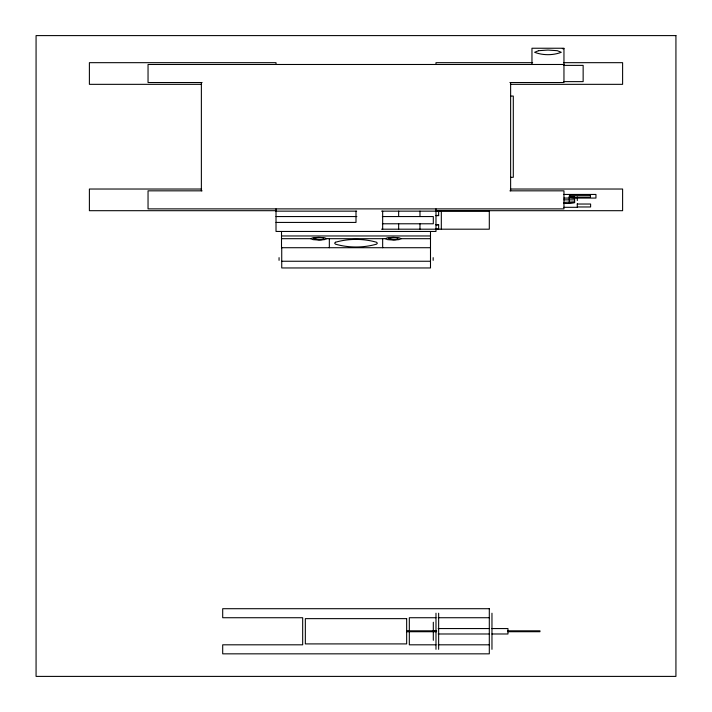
<?xml version="1.0" encoding="UTF-8"?>
<svg xmlns="http://www.w3.org/2000/svg" width="712" height="712" viewBox="0 0 712 712"><rect width="100%" height="100%" fill="white"/><g stroke="black" fill="none" stroke-linecap="round" stroke-linejoin="round"><path stroke-width="1.07" d="M281.507 238.689L310.752 238.689L313.102 237.728L318.753 237.336L324.405 237.728L326.755 238.689L385.245 238.689L387.595 239.641L393.247 240.042L398.898 239.641L401.248 238.689L430.493 238.689M326.755 238.689L324.405 239.641L318.753 240.042L313.102 239.641L310.752 238.689M385.245 238.689L387.595 237.728L393.247 237.336L398.898 237.728L401.248 238.689M569.288 203.472L574.62 202.6L574.62 197.126L569.288 196.254L569.288 203.472L563.957 203.472M574.62 201.799L563.957 202.413M562.355 48.665L563.957 48.71M532.629 62.674L435.984 62.674L435.984 64.481M563.735 62.674L622.608 62.674L622.608 84.336L510.406 84.336M563.957 64.481L148.043 64.481L148.043 82.53L202.101 82.53M563.957 65.379L583.146 65.379L583.146 81.631L563.957 81.631M509.899 82.53L563.957 82.53L563.957 48.238L531.962 48.238L531.962 64.481M201.594 84.336L89.392 84.336L89.392 62.674L276.016 62.674L276.016 64.481M510.629 96.067L513.299 96.067L513.299 177.297L510.629 177.297M201.594 189.027L89.392 189.027L89.392 210.69L276.016 210.69M510.406 189.027L622.608 189.027L622.608 210.69L435.984 210.69M202.101 190.834L148.043 190.834L148.043 208.883L563.957 208.883L563.957 190.834L509.899 190.834M563.957 194.447L595.944 194.447L595.944 198.061L563.957 198.061M572.84 197.313L574.62 197.322M563.957 199.858L574.62 199.858M570.356 202.6L574.62 202.6M577.281 204.032L590.613 204.032L590.613 206.97L577.281 206.97M563.957 207.308L577.281 207.308L577.281 203.694M276.016 211.144L356.668 211.144M381.552 211.144L489.304 211.144L489.304 229.193L381.552 229.193M435.984 211.357L438.645 211.357M435.984 215.451L438.645 215.451M435.984 215.656L438.645 215.656L438.645 211.144M276.016 216.555L356.881 216.555M382.362 216.555L433.314 216.555L433.314 223.782L382.362 223.782M276.016 222.429L356 222.429L356 211.144M435.984 224.68L438.645 224.68L438.645 229.193M435.984 224.894L438.645 224.894M435.984 228.979L438.645 228.979M281.507 235.966L430.493 235.966M430.493 247.714L281.507 247.714L281.507 231.453M281.73 261.251L430.493 261.251M435.984 617.731L409.32 617.731L409.32 644.814L435.984 644.814M438.2 617.731L489.304 617.731M438.2 628.562L489.304 628.562M491.965 628.562L507.968 628.562L507.968 633.983L491.965 633.983M406.659 630.823L436.652 630.823M507.745 630.823L539.963 630.823L539.963 631.713L507.745 631.722M433.314 631.277L435.984 631.277M406.659 631.722L436.652 631.722M438.2 633.983L489.304 633.983M438.2 644.814L489.304 644.814M569.288 197.313L574.62 197.927M577.281 196.93L577.281 200.535M510.629 82.53L510.629 190.834M491.965 613.219L491.965 649.326M441.315 211.144L441.315 229.193M438.645 613.219L438.645 649.326M435.984 208.883L435.984 231.453L276.016 231.453L276.016 208.883M435.984 613.219L435.984 649.326M433.314 622.244L433.314 640.302M433.163 257.637L433.163 260.352M430.493 231.453L430.493 267.952L281.73 267.952L281.73 247.714M419.982 211.144L419.982 216.555M419.982 223.782L419.982 229.193M398.658 211.144L398.658 216.555M398.658 223.782L398.658 229.193M382.664 211.144L382.664 229.193M382.664 238.689L382.664 247.714M329.336 238.689L329.336 247.714M279.06 257.637L279.06 260.352M201.371 82.53L201.371 190.834M313.449 238.449C324.191 242.525 330.128 235.61 313.449 238.449M335.397 242.267L334.676 243.201L335.397 244.136C348.56 247.945 363.44 247.945 376.603 244.136L377.324 243.201L376.603 242.267C363.44 238.458 348.56 238.458 335.397 242.267M388.289 238.467C398.328 242.267 403.873 235.805 388.289 238.467M538.53 50.703L534.623 52.296C542.882 55.474 553.028 55.474 561.287 52.296L557.38 50.703L547.955 50.045L538.53 50.703M675.928 35.6L36.072 35.6L36.072 676.4L675.928 676.4L675.928 35.6M590.444 195.373L569.449 195.373L569.449 197.126L590.444 197.126L590.444 195.373M489.304 608.707L222.696 608.707L222.696 617.731L302.68 617.731L302.68 644.814L222.696 644.814L222.696 653.838L489.304 653.838L489.304 608.707M406.659 618.639L305.341 618.639L305.341 643.906L406.659 643.906L406.659 618.639"/></g></svg>
